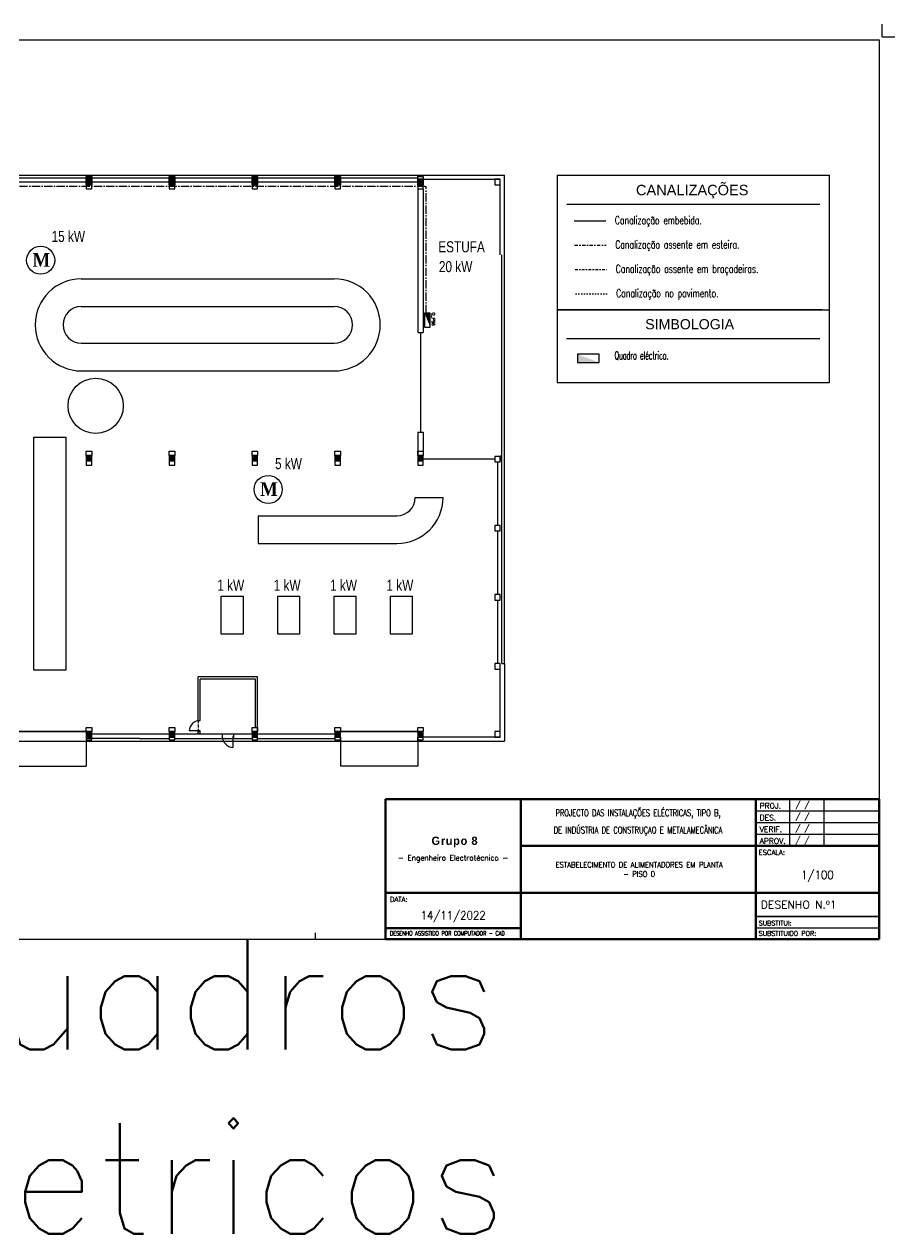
# Model space of a CAD drawing. Extents: x -8 to 729, y -363 to 534.
# Drawn here: x 23.7 to 86.7, y -23.3 to 64.3 of the extents above; entities that cross this region are included whole.
import ezdxf
from ezdxf.enums import TextEntityAlignment as Align

# ---------------------------------------------------------------- set-up
doc = ezdxf.new("R2010")
doc.units = 0
doc.header["$LTSCALE"] = 0.8
doc.header["$MEASUREMENT"] = 0
for name, pattern in [('CENTER2', [1.125, 0.75, -0.125, 0.125, -0.125]), ('DASHDOT2', [1.5875, 0.79375, -0.396875, 0, -0.396875]), ('HIDDEN', [0.375, 0.25, -0.125])]:
    doc.linetypes.add(name, pattern=pattern)
doc.layers.get('0').update_dxf_attribs({"color": 3, "linetype": 'CONTINUOUS'})
for name, color, linetype in [('1', 7, 'CONTINUOUS'), ('Desenho base', 7, 'CONTINUOUS'), ('LEGENDA', 1, 'CONTINUOUS'), ('Quadros', 170, 'CONTINUOUS')]:
    doc.layers.add(name, color=color, linetype=linetype)
doc.styles.add('ARIAL', font='arial.ttf')
doc.styles.add('PEN', font='ROMANS.SHX', dxfattribs={"width": 0.7, "height": 1})
doc.styles.add('ROMANS', font='romans', dxfattribs={"width": 0.9})
doc.styles.get("Standard").update_dxf_attribs({"font": 'ROMANS'})
doc.styles.add('TXP', font='txp')

# ---------------------------------------------------------------- blocks, each defined once
blk = doc.blocks.new('PE')
for p, q in [((0, 0), (5, 0)), ((5, 0), (5, 100))]:
    blk.add_line(p, q)
blk.add_arc((0, 0), 100, 0, 87.134)
blk = doc.blocks.new('*X0')
at = {"color": 0}
for p, q in [((15.8, 29.801), (16.199, 30.2)), ((15.8, 29.871), (16.129, 30.2)), ((15.8, 29.942), (16.058, 30.2)), ((15.8, 30.013), (15.987, 30.2)), ((15.8, 30.084), (15.916, 30.2)), ((15.8, 30.154), (15.846, 30.2)), ((15.87, 29.8), (16.2, 30.13)), ((15.941, 29.8), (16.2, 30.059)), ((16.011, 29.8), (16.2, 29.989)), ((16.082, 29.8), (16.2, 29.918)), ((16.153, 29.8), (16.2, 29.847))]:
    blk.add_line(p, q, dxfattribs=at)
blk = doc.blocks.new('Folha A3')
at = {"color": 0}
for p, q in [((412, 289), (412, 293)), ((21, 288), (411, 288)), ((21, 1), (21, 288)), ((411, 288), (411, 1)), ((412, 289), (416, 289)), ((0, 0), (-2, 0)), ((0, 0), (0, -2)), ((21, 1), (411, 1)), ((231, 3), (231, 1))]:
    blk.add_line(p, q, dxfattribs=at)
blk = doc.blocks.new('QUAD')
for p, q in [((0, 0), (0, 0.4)), ((0, 0.4), (1, 0.4)), ((1, 0), (0, 0)), ((1, 0.4), (1, 0))]:
    blk.add_line(p, q)
blk.add_solid([(0, 0.4), (1, 0.4), (1, 0), (1, 0.4)])

msp = doc.modelspace()

# ---------------------------------------------------------------- linework, layer by layer
at = {"layer": 'Desenho base'}
for p, q in [((16.577, 53.356), (52.177, 53.356)), ((22.177, 53.156), (52.177, 53.156)), ((22.577, 52.856), (28.177, 52.856)), ((28.577, 53.056), (28.177, 53.056)), ((28.577, 52.656), (28.577, 53.056)), ((28.577, 52.856), (34.177, 52.856)), ((34.577, 53.056), (34.177, 53.056)), ((34.177, 53.056), (34.177, 52.656)), ((34.577, 52.656), (34.577, 53.056)), ((34.577, 52.856), (40.177, 52.856)), ((40.577, 53.056), (40.177, 53.056)), ((40.177, 53.056), (40.177, 52.656)), ((40.577, 52.656), (40.577, 53.056)), ((40.577, 52.856), (46.177, 52.856)), ((46.177, 53.056), (46.177, 52.656)), ((46.177, 52.656), (46.577, 52.656)), ((46.577, 52.656), (46.577, 53.056)), ((46.577, 52.856), (52.177, 52.856)), ((52.177, 53.356), (58.457, 53.356)), ((52.577, 53.056), (52.177, 53.056)), ((52.177, 53.056), (52.177, 52.656)), ((52.577, 53.056), (58.157, 53.056)), ((52.577, 52.656), (52.577, 53.056)), ((58.157, 53.056), (57.757, 53.056)), ((57.757, 53.056), (57.757, 52.656)), ((57.757, 52.656), (58.157, 52.656)), ((58.157, 47.581), (58.157, 53.056)), ((58.157, 52.656), (58.157, 53.056)), ((58.457, 17.981), (58.457, 53.356)), ((58.457, 47.581), (58.457, 53.356)), ((62.282, 53.356, -0.002), (81.992, 53.356)), ((62.282, 53.356), (62.282, 43.594)), ((81.992, 43.594), (81.992, 53.356)), ((52.177, 52.356), (52.177, 41.961)), ((52.577, 52.356), (52.577, 41.961)), ((81.296, 51.22), (62.978, 51.22)), ((58.257, 17.981), (58.257, 47.581)), ((27.816, 45.843), (46.127, 45.843)), ((27.816, 43.833), (46.127, 43.833)), ((62.282, 43.594), (81.992, 43.594)), ((81.459, 43.594, 0.002), (62.282, 43.594)), ((62.282, 43.594), (62.282, 38.335)), ((81.992, 38.335), (81.992, 43.594)), ((27.816, 41.181), (46.127, 41.181)), ((52.177, 41.961), (52.577, 41.961)), ((52.377, 41.961), (52.377, 34.728)), ((62.959, 41.517, 0.001), (81.296, 41.517, 0.001)), ((27.816, 39.171), (46.127, 39.171)), ((62.282, 38.335), (81.992, 38.335)), ((52.177, 34.728), (52.177, 33.056)), ((52.577, 34.728), (52.577, 33.056)), ((28.577, 33.056), (28.177, 33.056)), ((28.177, 33.056), (28.177, 32.656)), ((28.177, 32.656), (28.577, 32.656)), ((28.577, 32.656), (28.577, 33.056)), ((34.577, 33.056), (34.177, 33.056)), ((34.177, 33.056), (34.177, 32.656)), ((34.177, 32.656), (34.577, 32.656)), ((34.577, 32.656), (34.577, 33.056)), ((40.577, 33.056), (40.177, 33.056)), ((40.177, 33.056), (40.177, 32.656)), ((40.177, 32.656), (40.577, 32.656)), ((40.577, 32.656), (40.577, 33.056)), ((46.577, 33.056), (46.177, 33.056)), ((46.177, 33.056), (46.177, 32.656)), ((46.177, 32.656), (46.577, 32.656)), ((46.577, 32.656), (46.577, 33.056)), ((52.577, 33.056), (52.177, 33.056)), ((52.177, 33.056), (52.177, 32.656)), ((52.177, 32.656), (52.577, 32.656)), ((52.577, 32.656), (52.577, 33.056)), ((57.757, 32.781), (52.577, 32.781)), ((58.157, 32.981), (57.757, 32.981)), ((57.757, 32.981), (57.757, 32.581)), ((57.757, 32.581), (58.157, 32.581)), ((57.957, 32.581), (57.957, 27.981)), ((58.157, 32.581), (58.157, 32.981)), ((58.177, 33.056), (58.177, 32.656)), ((51.999, 30.009), (54.009, 30.009)), ((40.616, 28.682), (50.673, 28.682)), ((40.616, 28.682), (40.616, 26.673)), ((58.157, 27.981), (57.757, 27.981)), ((57.757, 27.981), (57.757, 27.581)), ((57.757, 27.581), (58.157, 27.581)), ((57.957, 27.581), (57.957, 22.981)), ((58.157, 27.581), (58.157, 27.981)), ((40.616, 26.673), (50.673, 26.673)), ((58.157, 22.981), (57.757, 22.981)), ((57.757, 22.981), (57.757, 22.581)), ((58.157, 22.581), (58.157, 22.981)), ((57.757, 22.581), (58.157, 22.581)), ((57.957, 22.581), (57.957, 17.981)), ((58.157, 17.981), (57.757, 17.981)), ((57.757, 17.981), (57.757, 17.581)), ((57.757, 17.581), (58.157, 17.581)), ((58.157, 12.656), (58.157, 17.981)), ((58.257, 17.981), (58.457, 17.981)), ((58.457, 17.981), (58.457, 12.356)), ((36.277, 13.856), (36.277, 17.006)), ((40.577, 17.006), (36.277, 17.006)), ((36.427, 13.856), (36.427, 16.856)), ((40.427, 16.856), (36.427, 16.856)), ((40.427, 13.356), (40.427, 16.856)), ((40.577, 13.056), (40.577, 17.006)), ((36.277, 13.856), (36.427, 13.856)), ((16.577, 12.356), (52.177, 12.356)), ((28.177, 13.056), (22.577, 13.056)), ((28.177, 13.026), (22.577, 13.026)), ((28.577, 13.056), (28.177, 13.056)), ((28.177, 13.056), (28.177, 12.656)), ((28.177, 12.656), (28.177, 12.556)), ((28.177, 12.656), (28.577, 12.656)), ((32.027, 12.556), (28.177, 12.556)), ((28.177, 12.356), (28.177, 10.556)), ((28.577, 12.656), (28.577, 13.056)), ((34.177, 12.856), (28.577, 12.856)), ((32.027, 12.556), (34.177, 12.556)), ((34.577, 13.056), (34.177, 13.056)), ((34.177, 13.056), (34.177, 12.656)), ((34.177, 12.656), (34.577, 12.656)), ((34.577, 12.656), (34.577, 13.056)), ((40.177, 12.856), (34.577, 12.856)), ((34.577, 12.556), (40.177, 12.556)), ((36.277, 13.056), (36.427, 13.056)), ((36.277, 12.856), (36.277, 13.056)), ((36.427, 12.856), (36.427, 13.056)), ((38.027, 12.856), (36.427, 12.856)), ((38.027, 12.856), (38.027, 12.556)), ((38.827, 12.856), (38.827, 12.556)), ((40.177, 12.856), (38.827, 12.856)), ((40.577, 13.056), (40.177, 13.056)), ((40.177, 13.056), (40.177, 12.656)), ((40.177, 12.656), (40.577, 12.656)), ((40.577, 12.656), (40.577, 13.056)), ((46.177, 12.856), (40.577, 12.856)), ((40.577, 12.556), (46.177, 12.556)), ((46.577, 13.056), (46.177, 13.056)), ((46.177, 13.056), (46.177, 12.656)), ((46.177, 12.656), (46.577, 12.656)), ((52.177, 13.056), (46.577, 13.056)), ((46.577, 12.656), (46.577, 13.056)), ((52.177, 13.026), (46.577, 13.026)), ((46.577, 12.656), (46.577, 12.556)), ((46.577, 12.556), (46.577, 10.556)), ((52.577, 13.056), (52.177, 13.056)), ((52.177, 13.056), (52.177, 12.656)), ((52.177, 12.356), (52.177, 12.656)), ((52.177, 12.656), (52.577, 12.656)), ((52.177, 12.356), (52.177, 10.556)), ((52.177, 12.356), (58.457, 12.356)), ((52.577, 12.656), (52.577, 13.056)), ((58.157, 12.656), (52.577, 12.656)), ((58.157, 13.056), (57.757, 13.056)), ((57.757, 13.056), (57.757, 12.656)), ((57.757, 12.656), (58.157, 12.656)), ((58.157, 12.656), (58.157, 13.056)), ((28.177, 10.526), (22.577, 10.526)), ((52.177, 10.556), (46.577, 10.556))]:
    msp.add_line(p, q, dxfattribs=at)
at = {"layer": 'Desenho base', "color": 7}
for p, q in [((28.177, 53.056), (28.177, 52.656)), ((28.177, 52.656), (28.577, 52.656)), ((34.177, 52.656), (34.577, 52.656)), ((40.177, 52.656), (40.577, 52.656)), ((46.577, 53.056), (46.177, 53.056)), ((52.177, 53.156), (52.177, 53.356)), ((52.177, 52.656), (52.577, 52.656)), ((52.177, 34.728), (52.577, 34.728))]:
    msp.add_line(p, q, dxfattribs=at)
at = {"layer": 'Desenho base', "linetype": 'HIDDEN'}
msp.add_line((36.277, 13.856), (36.277, 13.056), dxfattribs=at)
at = {"layer": 'Desenho base', "lineweight": 120}
for p, q in [((85.592, 8.17), (49.832, 8.17)), ((49.832, 8.17), (49.832, -1.97)), ((85.592, 8.17), (85.592, -1.97)), ((85.592, -1.97), (49.832, -1.97))]:
    msp.add_line(p, q, dxfattribs=at)
at = {"layer": 'Desenho base', "lineweight": 60}
for p, q in [((59.652, 8.17), (59.652, -1.97)), ((76.652, 8.17), (76.652, -1.97)), ((59.652, 4.77), (85.592, 4.77)), ((49.832, 1.37), (85.592, 1.37)), ((59.652, -1.18), (49.832, -1.18))]:
    msp.add_line(p, q, dxfattribs=at)
at = {"layer": 'Desenho base', "lineweight": 30}
for p, q in [((79.092, 8.17), (79.092, 4.77)), ((81.592, 8.17), (81.592, 4.77)), ((76.652, 7.32), (85.592, 7.32)), ((76.652, 6.47), (85.592, 6.47)), ((76.652, 5.618), (85.592, 5.618)), ((76.652, -0.33), (85.592, -0.33)), ((85.592, -0.33), (76.772, -0.33)), ((85.592, -1.18), (76.652, -1.18))]:
    msp.add_line(p, q, dxfattribs=at)
at = {"layer": 'Desenho base'}
for points in [[(28.177, 53.056), (28.177, 53.256), (28.577, 53.256), (28.577, 53.056)], [(28.177, 52.656), (28.177, 52.356), (28.577, 52.356), (28.577, 52.656)], [(34.177, 53.056), (34.177, 53.256), (34.577, 53.256), (34.577, 53.056)], [(34.177, 52.656), (34.177, 52.356), (34.577, 52.356), (34.577, 52.656)], [(40.177, 53.056), (40.177, 53.256), (40.577, 53.256), (40.577, 53.056)], [(40.177, 52.656), (40.177, 52.356), (40.577, 52.356), (40.577, 52.656)], [(46.177, 53.056), (46.177, 53.256), (46.577, 53.256), (46.577, 53.056)], [(46.177, 52.656), (46.177, 52.356), (46.577, 52.356), (46.577, 52.656)], [(52.177, 53.056), (52.177, 53.256), (52.577, 53.256), (52.577, 53.056)], [(52.177, 52.656), (52.177, 52.356), (52.577, 52.356), (52.577, 52.656)], [(28.177, 33.056), (28.177, 33.356), (28.577, 33.356), (28.577, 33.056)], [(34.177, 33.056), (34.177, 33.356), (34.577, 33.356), (34.577, 33.056)], [(40.177, 33.056), (40.177, 33.356), (40.577, 33.356), (40.577, 33.056)], [(46.177, 33.056), (46.177, 33.356), (46.577, 33.356), (46.577, 33.056)], [(52.177, 33.056), (52.177, 33.356), (52.577, 33.356), (52.577, 33.056)], [(28.177, 32.656), (28.177, 32.356), (28.577, 32.356), (28.577, 32.656)], [(34.177, 32.656), (34.177, 32.356), (34.577, 32.356), (34.577, 32.656)], [(40.177, 32.656), (40.177, 32.356), (40.577, 32.356), (40.577, 32.656)], [(46.177, 32.656), (46.177, 32.356), (46.577, 32.356), (46.577, 32.656)], [(52.177, 32.656), (52.177, 32.356), (52.577, 32.356), (52.577, 32.656)], [(28.177, 13.056), (28.177, 13.356), (28.577, 13.356), (28.577, 13.056)], [(34.177, 13.056), (34.177, 13.356), (34.577, 13.356), (34.577, 13.056)], [(40.177, 13.056), (40.177, 13.356), (40.577, 13.356), (40.577, 13.056)], [(46.177, 13.056), (46.177, 13.356), (46.577, 13.356), (46.577, 13.056)], [(52.177, 13.056), (52.177, 13.356), (52.577, 13.356), (52.577, 13.056)], [(28.177, 12.656), (28.177, 12.456), (28.577, 12.456), (28.577, 12.656)], [(34.177, 12.656), (34.177, 12.456), (34.577, 12.456), (34.577, 12.656)], [(40.177, 12.656), (40.177, 12.456), (40.577, 12.456), (40.577, 12.656)], [(46.177, 12.656), (46.177, 12.456), (46.577, 12.456), (46.577, 12.656)], [(52.177, 12.656), (52.177, 12.456), (52.577, 12.456), (52.577, 12.656)]]:
    msp.add_lwpolyline(points, dxfattribs=at)
for points in [[(28.177, 53.056), (28.577, 53.056), (28.577, 52.656), (28.177, 52.656)], [(34.177, 53.056), (34.577, 53.056), (34.577, 52.656), (34.177, 52.656)], [(40.177, 53.056), (40.577, 53.056), (40.577, 52.656), (40.177, 52.656)], [(46.177, 53.056), (46.577, 53.056), (46.577, 52.656), (46.177, 52.656)], [(52.177, 53.056), (52.577, 53.056), (52.577, 52.656), (52.177, 52.656)], [(24.377, 34.373), (26.689, 34.373), (26.689, 17.509), (24.377, 17.509)], [(28.177, 32.656), (28.577, 32.656), (28.577, 33.056), (28.177, 33.056)], [(34.177, 32.656), (34.577, 32.656), (34.577, 33.056), (34.177, 33.056)], [(40.177, 32.656), (40.577, 32.656), (40.577, 33.056), (40.177, 33.056)], [(46.177, 32.656), (46.577, 32.656), (46.577, 33.056), (46.177, 33.056)], [(52.177, 32.656), (52.577, 32.656), (52.577, 33.056), (52.177, 33.056)], [(37.955, 22.868), (39.53, 22.868), (39.53, 20.115), (37.955, 20.115)], [(42.039, 22.868), (43.613, 22.868), (43.613, 20.115), (42.039, 20.115)], [(46.122, 22.868), (47.697, 22.868), (47.697, 20.115), (46.122, 20.115)], [(50.206, 22.868), (51.78, 22.868), (51.78, 20.115), (50.206, 20.115)], [(28.177, 12.656), (28.577, 12.656), (28.577, 13.056), (28.177, 13.056)], [(34.177, 12.656), (34.577, 12.656), (34.577, 13.056), (34.177, 13.056)], [(40.177, 12.656), (40.577, 12.656), (40.577, 13.056), (40.177, 13.056)], [(46.177, 12.656), (46.577, 12.656), (46.577, 13.056), (46.177, 13.056)], [(52.177, 12.656), (52.577, 12.656), (52.577, 13.056), (52.177, 13.056)]]:
    msp.add_lwpolyline(points, close=True, dxfattribs=at)
for centre in [(24.873, 47.186), (41.35, 30.587)]:
    msp.add_circle(centre, 1.017, dxfattribs=at)
for centre, radius, start, end in [((27.816, 42.507), 3.336, 90, 270), ((46.127, 42.507), 3.336, 270, 90), ((27.816, 42.507), 1.326, 90, 270), ((46.127, 42.507), 1.326, 270, 90), ((50.673, 30.009), 1.326, 270, 0), ((50.673, 30.009), 3.336, 270, 0)]:
    msp.add_arc(centre, radius, start, end, dxfattribs=at)
at = {"layer": 'Quadros', "linetype": 'CENTER2'}
for p in [(22.427, 52.556), (52.777, 43.345)]:
    msp.add_line(p, (52.777, 52.556), dxfattribs=at)
at = {"layer": 'Quadros', "ltscale": 0.5}
msp.add_line((63.508, 50.032), (65.793, 50.032), dxfattribs=at)
at = {"layer": 'Quadros', "linetype": 'CENTER2', "ltscale": 0.4}
msp.add_line((63.54, 48.271), (65.825, 48.271), dxfattribs=at)
at = {"layer": 'Quadros', "linetype": 'DASHDOT2', "ltscale": 0.3}
msp.add_line((63.572, 46.511), (65.857, 46.511), dxfattribs=at)
at = {"layer": 'Quadros', "linetype": 'DASHDOT2', "ltscale": 0.015}
msp.add_line((63.604, 44.75), (65.889, 44.75), dxfattribs=at)
at = {"layer": 'Quadros', "elevation": -19.367}
msp.add_lwpolyline([(65.315, 39.782), (65.315, 40.374), (63.736, 40.374), (63.736, 39.782)], close=True, dxfattribs=at)
at = {"layer": 'Quadros'}
msp.add_circle((28.857, 36.641), 2, dxfattribs=at)
msp.add_solid([(63.736, 40.374, -19.367), (63.736, 39.782, -19.367), (65.315, 39.782, -19.367)], dxfattribs=at)

# ---------------------------------------------------------------- block references
at = {"layer": 'Desenho base', "xscale": 0.2268822454281782, "yscale": 0.2268822454281782, "zscale": 0.2268822454281782}
msp.add_blockref('Folha A3', (-7.657, -2.197), dxfattribs=at)
at = {"layer": 'Desenho base'}
for p in [(12.377, 22.856), (18.377, 22.856), (24.377, 22.856), (30.377, 22.856), (36.377, 22.856), (12.377, 2.856), (18.377, 2.856), (24.377, 2.856), (30.377, 2.856), (36.377, 2.856), (12.377, -17.144), (18.377, -17.144), (24.377, -17.144), (30.377, -17.144), (36.377, -17.144)]:
    msp.add_blockref('*X0', p, dxfattribs=at)
at = {"layer": 'Desenho base', "xscale": 0.008, "yscale": 0.008, "zscale": 0.008}
for p, rotation in [((36.427, 13.056), 90), ((38.827, 12.706), 180)]:
    msp.add_blockref('PE', p, dxfattribs=dict(at, rotation=rotation))
at = {"layer": 'Quadros', "ltscale": 0.5, "xscale": -1, "rotation": 269.9999999999873}
msp.add_blockref('QUAD', (52.677, 42.345), dxfattribs=at)

# ---------------------------------------------------------------- texts
at = {"layer": '1', "insert": (36.084, -12.649), "char_height": 8, "attachment_point": 5}
msp.add_mtext_dynamic_manual_height_columns('Quadros Eletricos', width=63.19061, gutter_width=15, heights=[0], dxfattribs=at)
at = {"layer": 'Desenho base', "linetype": 'Continuous', "style": 'PEN', "width": 0.7}
for s, p in [('Canalização embebida.', (66.457, 49.794, 7.299)), ('Canalização assente em esteira.', (66.489, 48.033, 7.299)), ('Canalização assente em braçadeiras.', (66.521, 46.272, 7.299)), ('Canalização no pavimento.', (66.553, 44.511, 7.299))]:
    msp.add_text(s, height=0.5797, dxfattribs=at).set_placement(p)
at = {"layer": 'Desenho base'}
for s, height, style, width, p in [('15 kW', 0.8, 'TXP', 0.8, (25.66, 48.512)), ('ESTUFA', 0.8, 'TXP', 0.8, (53.662, 47.759)), ('20 kW', 0.8, 'TXP', 0.8, (53.71, 46.324)), ('Quadro eléctrico.', 0.56403, 'PEN', 0.6, (66.435, 40.004, 0.001)), ('5 kW', 0.8, 'TXP', 0.8, (41.843, 32.053)), ('1 kW', 0.8, 'TXP', 0.8, (37.662, 23.252)), ('1 kW', 0.8, 'TXP', 0.8, (41.745, 23.252)), ('1 kW', 0.8, 'TXP', 0.8, (45.828, 23.252)), ('1 kW', 0.8, 'TXP', 0.8, (49.912, 23.252))]:
    msp.add_text(s, height=height, dxfattribs=dict(at, style=style, width=width)).set_placement(p)
at = {"layer": 'Desenho base', "lineweight": 20, "style": 'ROMANS'}
for s, height, p in [(' / /', 0.4, (79.246, 7.568)), (' / /', 0.4, (79.246, 6.718)), (' / /', 0.4, (79.246, 5.866)), (' / /', 0.4, (79.246, 5.016)), ('ESCALA:', 0.36, (76.869, 4.121)), ('DATA:', 0.36, (50.166, 0.721)), ('DESENHO N.º1 ', 0.57, (77.025, 0.235)), ('SUBSTITUI:', 0.34, (76.869, -0.99)), ('SUBSTITUIDO POR:', 0.34, (76.869, -1.73))]:
    msp.add_text(s, height=height, dxfattribs=at).set_placement(p)
at = {"layer": 'Desenho base', "linetype": 'Continuous', "lineweight": 20, "style": 'ROMANS'}
for s, p in [('PROJ.', (76.942, 7.477)), ('DES.', (76.942, 6.62)), ('VERIF.', (76.942, 5.772)), ('APROV.', (76.942, 4.925))]:
    msp.add_text(s, height=0.4, dxfattribs=at).set_placement(p)
at = {"layer": 'Desenho base', "lineweight": 20, "style": 'ROMANS', "width": 0.757635}
msp.add_text('DESENHO ASSISTIDO POR COMPUTADOR - CAD', height=0.304, dxfattribs=at).set_placement((50.166, -1.712), (58.479, -1.712), align=Align.FIT)
at = {"layer": 'Desenho base', "char_height": 1, "width": 0.33332, "attachment_point": 1, "style": 'ROMANS'}
for insert in [(24.284, 47.71), (40.762, 31.112)]:
    msp.add_mtext('{\\fTimes New Roman|b1|i0|c0|p18;M}', dxfattribs=dict(at, insert=insert))
at = {"layer": 'Desenho base', "linetype": 'HIDDEN', "lineweight": 20, "insert": (68.134, 6.47), "char_height": 0.5, "width": 17.03517, "attachment_point": 5, "line_spacing_factor": 1.5, "style": 'ROMANS'}
msp.add_mtext('\\pxt28;{\\W0.71;PROJECTO DAS INSTALAÇÕES ELÉCTRICAS, TIPO B,\\PDE INDÚSTRIA DE CONSTRUÇAO E METALAMECÂNICA}', dxfattribs=at)
at = {"layer": 'Desenho base', "lineweight": 20, "insert": (54.742, 4.512), "char_height": 1, "attachment_point": 5}
msp.add_mtext_dynamic_manual_height_columns('{\\fVivaldi|b1|i0|c0|p66;\\H0.6x;\\T1.1;\\C7; Grupo 8\\H1.66667x;\\P\\Fromans|c0;\\H0.2x;\\T1;\\P\\H2x;\\W0.95;- Engenheiro Electrotécnico -}', width=9.81896, gutter_width=2, heights=[0], dxfattribs=at)
at = {"layer": 'Desenho base', "lineweight": 20, "attachment_point": 5, "style": 'ROMANS'}
for s, insert, char_height, width in [('\\pxt23;ESTABELECIMENTO DE ALIMENTADORES EM PLANTA \\P- PISO 0', (68.212, 3.07), 0.4, 16.6992), ('1/100', (81.122, 2.575), 0.6, 8.94), ('14/11/2022', (54.742, -0.359), 0.6, 9.82)]:
    msp.add_mtext(s, dxfattribs=dict(at, insert=insert, char_height=char_height, width=width))
at = {"layer": 'LEGENDA', "color": 1, "style": 'ARIAL'}
for s, height, p in [('CANALIZAÇÕES', 0.7547, (72.054, 52.27)), ('SIMBOLOGIA', 0.7343, (71.871, 42.555, 0.001))]:
    msp.add_text(s, height=height, dxfattribs=at).set_placement(p, align=Align.MIDDLE_CENTER)
at = {"layer": 'Quadros', "style": 'ROMANS'}
msp.add_text('Q_PS6', height=0.225, rotation=270, dxfattribs=at).set_placement((53.202, 43.395))

doc.saveas('drawing.dxf')
